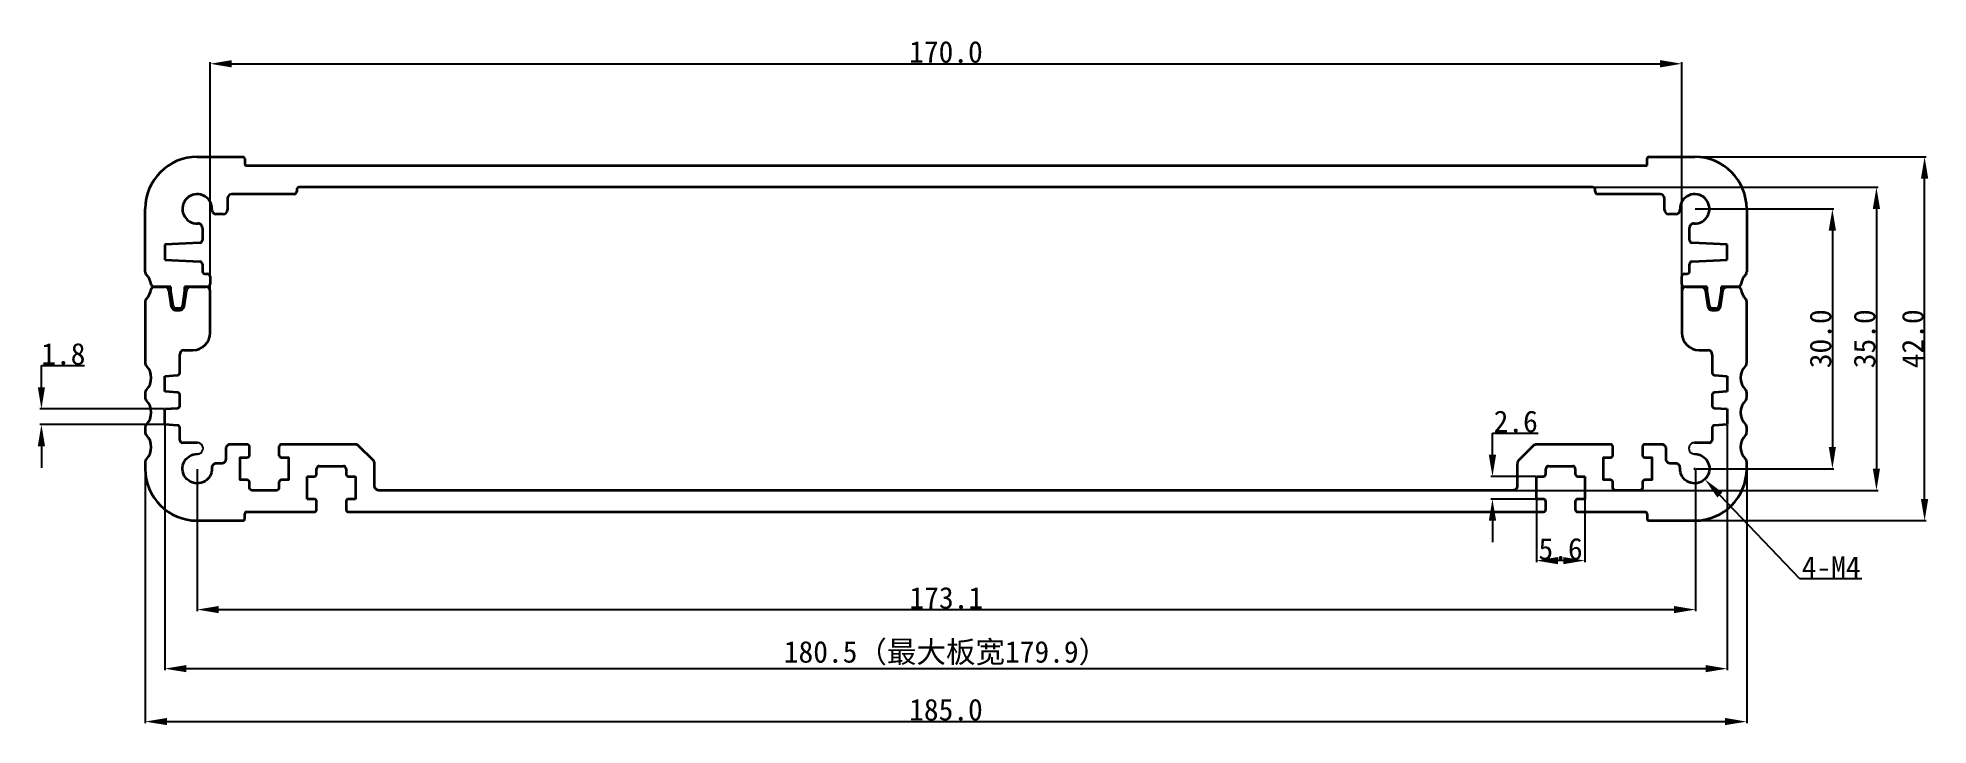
# Model space of a CAD drawing. Header units: inches. Extents: x -12 to 206, y -24 to 56.
import ezdxf

# ---------------------------------------------------------------- set-up
doc = ezdxf.new("R2010")
doc.units = ezdxf.units.IN
doc.header["$MEASUREMENT"] = 0
doc.layers.add('1', color=30, linetype='Continuous')
doc.layers.add('Visible (ISO)', color=7, linetype='Continuous', lineweight=35)
doc.styles.get("Standard").update_dxf_attribs({"font": 'simhei.ttf'})
doc.dimstyles.get("Standard").update_dxf_attribs({"dimtxt": 2.5, "dimasz": 2.5, "dimexe": 0.18, "dimexo": 0.0625, "dimgap": 0.09, "dimtad": 1, "dimtoh": 1, "dimdec": 1, "dimzin": 0, "dimdsep": 46, "dimtxsty": 'Standard', "dimcen": 0.09, "dimadec": 0, "dimazin": 0, "dimtfac": 1, "dimtdec": 1, "dimtofl": 0, "dimtmove": 0, "dimatfit": 3, "dimfxl": 1, "dimtolj": 1, "dimtzin": 0, "dimarcsym": 0})

# ---------------------------------------------------------------- blocks, each defined once
blk = doc.blocks.new('*D1')
at = {"color": 0, "lineweight": -2}
for p, q in [((0, 5.94), (0, -23.38)), ((185, 5.94), (185, -23.38)), ((2.5, -23.2), (182.5, -23.2))]:
    blk.add_line(p, q, dxfattribs=at)
at = {"color": 0}
for points in [[(2.5, -22.78), (2.5, -23.61), (0, -23.2)], [(182.5, -22.78), (182.5, -23.61), (185, -23.2)]]:
    blk.add_solid(points, dxfattribs=at)
at = {"layer": 'Defpoints', "color": 0}
for p in [(0, 6), (185, 6), (185, -23.2)]:
    blk.add_point(p, dxfattribs=at)
at = {"color": 0, "insert": (92.5, -21.84), "char_height": 2.5, "attachment_point": 5}
blk.add_mtext('\\A1;185.0', dxfattribs=at)
blk = doc.blocks.new('*D2')
at = {"color": 0, "lineweight": -2}
for p, q in [((176.41, 42), (205.73, 42)), ((205.55, 2.5), (205.55, 39.5)), ((176.41, 0), (205.73, 0))]:
    blk.add_line(p, q, dxfattribs=at)
at = {"color": 0}
for points in [[(205.13, 39.5), (205.97, 39.5), (205.55, 42)], [(205.13, 2.5), (205.97, 2.5), (205.55, 0)]]:
    blk.add_solid(points, dxfattribs=at)
at = {"layer": 'Defpoints', "color": 0}
for p in [(176.35, 42), (205.55, 42), (176.35, 0)]:
    blk.add_point(p, dxfattribs=at)
at = {"color": 0, "insert": (204.2, 21), "char_height": 2.5, "attachment_point": 5, "rotation": 90}
blk.add_mtext('\\A1;42.0', dxfattribs=at)
blk = doc.blocks.new('*D3')
at = {"color": 0, "lineweight": -2}
for p, q in [((7.5, 24.16), (7.5, 52.93)), ((10, 52.75), (175, 52.75)), ((177.5, 24.16), (177.5, 52.93))]:
    blk.add_line(p, q, dxfattribs=at)
at = {"color": 0}
for points in [[(10, 53.17), (10, 52.33), (7.5, 52.75)], [(175, 53.17), (175, 52.33), (177.5, 52.75)]]:
    blk.add_solid(points, dxfattribs=at)
at = {"layer": 'Defpoints', "color": 0}
for p in [(177.5, 52.75), (7.5, 24.1), (177.5, 24.1)]:
    blk.add_point(p, dxfattribs=at)
at = {"color": 0, "insert": (92.5, 54.1), "char_height": 2.5, "attachment_point": 5}
blk.add_mtext('\\A1;170.0', dxfattribs=at)
blk = doc.blocks.new('*D4')
at = {"color": 0, "lineweight": -2}
for p, q in [((125.91, 38.5), (200.17, 38.5)), ((199.99, 36), (199.99, 6)), ((125.71, 3.5), (200.17, 3.5))]:
    blk.add_line(p, q, dxfattribs=at)
at = {"color": 0}
for points in [[(199.57, 36), (200.4, 36), (199.99, 38.5)], [(199.57, 6), (200.4, 6), (199.99, 3.5)]]:
    blk.add_solid(points, dxfattribs=at)
at = {"layer": 'Defpoints', "color": 0}
for p in [(125.84, 38.5), (125.65, 3.5), (199.99, 3.5)]:
    blk.add_point(p, dxfattribs=at)
at = {"color": 0, "insert": (198.63, 21), "char_height": 2.5, "attachment_point": 5, "rotation": 90}
blk.add_mtext('\\A1;35.0', dxfattribs=at)
blk = doc.blocks.new('*D5')
at = {"layer": '1', "color": 0, "lineweight": -2}
for p, q in [((2.25, 11.04), (2.25, -17.27)), ((182.75, 11.04), (182.75, -17.27)), ((180.25, -17.09), (4.75, -17.09))]:
    blk.add_line(p, q, dxfattribs=at)
at = {"layer": '1', "color": 0}
for points in [[(4.75, -16.67), (4.75, -17.5), (2.25, -17.09)], [(180.25, -16.67), (180.25, -17.5), (182.75, -17.09)]]:
    blk.add_solid(points, dxfattribs=at)
at = {"layer": 'Defpoints', "color": 0}
for p in [(2.25, 11.1), (182.75, 11.1), (2.25, -17.09)]:
    blk.add_point(p, dxfattribs=at)
at = {"layer": '1', "color": 0, "insert": (92.5, -15.31), "char_height": 2.5, "attachment_point": 5}
blk.add_mtext('\\A1;180.5（最大板宽179.9）', dxfattribs=at)
blk = doc.blocks.new('*D6')
at = {"color": 0, "lineweight": -2}
for p, q in [((-11.99, 15.4), (-11.99, 17.9)), ((-11.99, 17.9), (-7.02, 17.9)), ((2.19, 12.9), (-12.17, 12.9)), ((2.19, 11.1), (-12.17, 11.1)), ((-11.99, 8.6), (-11.99, 6.1))]:
    blk.add_line(p, q, dxfattribs=at)
at = {"color": 0}
for points in [[(-12.41, 15.4), (-11.58, 15.4), (-11.99, 12.9)], [(-12.41, 8.6), (-11.58, 8.6), (-11.99, 11.1)]]:
    blk.add_solid(points, dxfattribs=at)
at = {"layer": 'Defpoints', "color": 0}
for p in [(-11.99, 12.9), (2.25, 12.9), (2.25, 11.1)]:
    blk.add_point(p, dxfattribs=at)
at = {"color": 0, "insert": (-9.46, 19.24), "char_height": 2.5, "attachment_point": 5}
blk.add_mtext('\\A1;1.8', dxfattribs=at)
blk = doc.blocks.new('*D7')
at = {"color": 0, "lineweight": -2}
for p, q in [((178.91, 6), (179.09, 6)), ((179, 5.91), (179, 6.09)), ((191.13, -6.7), (181.9, 2.96)), ((198.3, -6.7), (191.13, -6.7))]:
    blk.add_line(p, q, dxfattribs=at)
at = {"color": 0}
blk.add_solid([(182.2, 3.25), (181.6, 2.68), (180.17, 4.77)], dxfattribs=at)
at = {"layer": 'Defpoints', "color": 0}
for p in [(179, 6), (180.17, 4.77)]:
    blk.add_point(p, dxfattribs=at)
at = {"color": 0, "insert": (194.76, -5.36), "char_height": 2.5, "attachment_point": 5}
blk.add_mtext('\\A1;4-M4', dxfattribs=at)
blk = doc.blocks.new('*D8')
at = {"color": 0, "lineweight": -2}
for p, q in [((155.63, 7.6), (155.63, 10.1)), ((155.63, 10.1), (160.92, 10.1)), ((160.64, 5.1), (155.45, 5.1)), ((160.64, 2.5), (155.45, 2.5)), ((155.63, 0), (155.63, -2.5))]:
    blk.add_line(p, q, dxfattribs=at)
at = {"color": 0}
for points in [[(155.21, 7.6), (156.05, 7.6), (155.63, 5.1)], [(155.21, 0), (156.05, 0), (155.63, 2.5)]]:
    blk.add_solid(points, dxfattribs=at)
at = {"layer": 'Defpoints', "color": 0}
for p in [(155.63, 5.1), (160.7, 5.1), (160.7, 2.5)]:
    blk.add_point(p, dxfattribs=at)
at = {"color": 0, "insert": (158.32, 11.44), "char_height": 2.5, "attachment_point": 5}
blk.add_mtext('\\A1;2.6', dxfattribs=at)
blk = doc.blocks.new('*D9')
at = {"color": 0, "lineweight": -2}
for p, q in [((160.7, 2.44), (160.7, -4.79)), ((166.3, 2.44), (166.3, -4.79)), ((163.8, -4.61), (163.2, -4.61))]:
    blk.add_line(p, q, dxfattribs=at)
at = {"color": 0}
for points in [[(163.2, -4.2), (163.2, -5.03), (160.7, -4.61)], [(163.8, -4.2), (163.8, -5.03), (166.3, -4.61)]]:
    blk.add_solid(points, dxfattribs=at)
at = {"layer": 'Defpoints', "color": 0}
for p in [(160.7, 2.5), (166.3, 2.5), (160.7, -4.61)]:
    blk.add_point(p, dxfattribs=at)
at = {"color": 0, "insert": (163.5, -3.27), "char_height": 2.5, "attachment_point": 5}
blk.add_mtext('\\A1;5.6', dxfattribs=at)
blk = doc.blocks.new('*D10')
at = {"color": 0, "lineweight": -2}
for p, q in [((179.06, 36), (195.08, 36)), ((194.9, 33.5), (194.9, 8.5)), ((179.15, 6), (195.08, 6))]:
    blk.add_line(p, q, dxfattribs=at)
at = {"color": 0}
for points in [[(194.48, 33.5), (195.31, 33.5), (194.9, 36)], [(194.48, 8.5), (195.31, 8.5), (194.9, 6)]]:
    blk.add_solid(points, dxfattribs=at)
at = {"layer": 'Defpoints', "color": 0}
for p in [(179, 36), (179.09, 6), (194.9, 6)]:
    blk.add_point(p, dxfattribs=at)
at = {"color": 0, "insert": (193.54, 21), "char_height": 2.5, "attachment_point": 5, "rotation": 90}
blk.add_mtext('\\A1;30.0', dxfattribs=at)
blk = doc.blocks.new('*D11')
at = {"color": 0, "lineweight": -2}
for p, q in [((6, 5.94), (6, -10.45)), ((179.09, 5.94), (179.09, -10.45)), ((8.5, -10.27), (176.59, -10.27))]:
    blk.add_line(p, q, dxfattribs=at)
at = {"color": 0}
for points in [[(8.5, -9.85), (8.5, -10.68), (6, -10.27)], [(176.59, -9.85), (176.59, -10.68), (179.09, -10.27)]]:
    blk.add_solid(points, dxfattribs=at)
at = {"layer": 'Defpoints', "color": 0}
for p in [(6, 6), (179.09, 6), (179.09, -10.27)]:
    blk.add_point(p, dxfattribs=at)
at = {"color": 0, "insert": (92.54, -8.93), "char_height": 2.5, "attachment_point": 5}
blk.add_mtext('\\A1;173.1', dxfattribs=at)

msp = doc.modelspace()

# ---------------------------------------------------------------- linework, layer by layer
for centre, start, end in [((6.03, 8.35), 269.5053, 89.5053), ((178.97, 8.35), 90.4947, 270.4947)]:
    msp.add_arc(centre, 0.65, start, end)
at = {"layer": 'Visible (ISO)'}
for p, q in [((6, 42), (11.3, 42)), ((11.5, 41.8), (11.5, 41.2)), ((173.5, 41), (173.5, 41.8)), ((173.7, 42), (179, 42)), ((11.7, 41), (173.5, 41)), ((9.5, 37.2), (9.5, 35.9)), ((17.2, 37.7), (10, 37.7)), ((17.5, 38.2), (17.5, 38)), ((167.2, 38.5), (17.8, 38.5)), ((167.5, 38), (167.5, 38.2)), ((175, 37.7), (167.8, 37.7)), ((175.5, 35.9), (175.5, 37.2)), ((0, 28.73), (0, 36)), ((9, 35.4), (8.2, 35.4)), ((176.8, 35.4), (176, 35.4)), ((185, 36), (185, 28.73)), ((6.6, 33.8), (6.6, 32.38)), ((178.4, 32.38), (178.4, 33.8)), ((6.31, 32.08), (2.25, 31.9)), ((2.25, 31.9), (2.25, 30.1)), ((182.75, 31.9), (178.69, 32.08)), ((182.75, 30.1), (182.75, 31.9)), ((2.25, 30.1), (6.31, 29.92)), ((6.6, 29.62), (6.6, 28.8)), ((6.9, 28.5), (7.2, 28.5)), ((177.8, 28.5), (178.1, 28.5)), ((178.4, 28.8), (178.4, 29.62)), ((178.69, 29.92), (182.75, 30.1)), ((2.95, 27), (0.98, 27)), ((0.98, 27), (2.24, 27)), ((2.74, 26.57), (3.01, 24.73)), ((2.75, 26.5), (2.75, 26.49)), ((2.95, 26.5), (2.95, 27)), ((3.21, 24.76), (2.95, 26.5)), ((4.55, 26.5), (4.29, 24.76)), ((4.49, 24.73), (4.76, 26.57)), ((7.2, 27), (4.55, 27)), ((4.55, 27), (4.55, 26.5)), ((4.75, 26.49), (4.75, 26.5)), ((5.26, 27), (7, 27)), ((7.5, 28.2), (7.5, 27.3)), ((7.5, 21.7), (7.5, 26.5)), ((177.5, 27.3), (177.5, 28.2)), ((177.5, 26.5), (177.5, 21.7)), ((180.45, 27), (177.8, 27)), ((180.45, 26.5), (180.45, 27)), ((180.71, 24.76), (180.45, 26.5)), ((182.05, 26.5), (181.79, 24.76)), ((184.02, 27), (182.05, 27)), ((182.05, 27), (182.05, 26.5)), ((0, 25.27), (0, 18.23)), ((3.99, 24.5), (3.51, 24.5)), ((3.51, 24.3), (3.99, 24.3)), ((181.49, 24.5), (181.01, 24.5)), ((185, 18.23), (185, 25.27)), ((4.5, 19.7), (5.5, 19.7)), ((179.5, 19.7), (180.5, 19.7)), ((4, 17.1), (4, 19.2)), ((181, 19.2), (181, 17.1)), ((2.25, 16.7), (3.72, 16.8)), ((2.25, 14.9), (2.25, 16.7)), ((181.28, 16.8), (182.75, 16.7)), ((182.75, 16.7), (182.75, 14.9)), ((0, 14.77), (0, 14.23)), ((3.72, 14.8), (2.25, 14.9)), ((4, 13.3), (4, 14.5)), ((181, 14.5), (181, 13.3)), ((182.75, 14.9), (181.28, 14.8)), ((185, 14.23), (185, 14.77)), ((2.25, 12.9), (3.72, 13)), ((2.25, 11.1), (2.25, 12.9)), ((3.72, 11), (2.25, 11.1)), ((181.28, 13), (182.75, 12.9)), ((182.75, 11.1), (181.28, 11)), ((182.75, 12.9), (182.75, 11.1)), ((0, 10.77), (0, 10.23)), ((4, 9.3), (4, 10.7)), ((6.04, 9), (4.3, 9)), ((180.7, 9), (178.96, 9)), ((181, 10.7), (181, 9.3)), ((185, 10.23), (185, 10.77)), ((0, 6.77), (0, 6)), ((185, 6), (185, 6.77)), ((18.7, 2.5), (18.7, 5.1)), ((18.7, 5.1), (19.5, 5.1)), ((19.8, 5.4), (19.8, 6)), ((20.1, 6.3), (22.9, 6.3)), ((23.2, 6), (23.2, 5.4)), ((23.5, 5.1), (24.3, 5.1)), ((24.3, 5.1), (24.3, 2.5)), ((160.7, 2.5), (160.7, 5.1)), ((160.7, 5.1), (161.5, 5.1)), ((161.8, 5.4), (161.8, 6)), ((162.1, 6.3), (164.9, 6.3)), ((165.2, 6), (165.2, 5.4)), ((165.5, 5.1), (166.3, 5.1)), ((166.3, 5.1), (166.3, 2.5)), ((19.5, 2.5), (18.7, 2.5)), ((19.8, 1.3), (19.8, 2.2)), ((23.2, 2.2), (23.2, 1.3)), ((24.3, 2.5), (23.5, 2.5)), ((161.5, 2.5), (160.7, 2.5)), ((161.8, 1.3), (161.8, 2.2)), ((165.2, 2.2), (165.2, 1.3)), ((166.3, 2.5), (165.5, 2.5)), ((6, 0), (11.3, 0)), ((11.5, 0.2), (11.5, 0.8)), ((11.7, 1), (19.5, 1)), ((23.5, 1), (161.5, 1)), ((165.5, 1), (173.3, 1)), ((173.5, 0.8), (173.5, 0.2)), ((173.7, 0), (179, 0))]:
    msp.add_line(p, q, dxfattribs=at)
for points in [[(178, 27), (179.74, 27, -0.371247), (180.24, 26.57), (180.51, 24.73, 0.371247), (181.01, 24.3), (181.49, 24.3, 0.371247), (181.99, 24.73), (182.26, 26.57, -0.371247), (182.76, 27), (184.02, 27)], [(178.97, 7.7, -2.522749), (177.3, 6.08, 0.427595), (176.8, 6.6), (176.2, 6.6, -0.414214), (175.7, 7.1), (175.7, 8.3, 0.414214), (175.2, 8.8), (173.25, 8.8, 0.414214), (172.95, 8.5), (172.95, 7.6, 0.414214), (173.25, 7.3), (174.05, 7.3), (174.05, 4.7), (173.25, 4.7, 0.414214), (172.95, 4.4), (172.95, 3.8, -0.414214), (172.65, 3.5), (169.85, 3.5, -0.414214), (169.55, 3.8), (169.55, 4.4, 0.414214), (169.25, 4.7), (168.45, 4.7), (168.45, 7.3), (169.25, 7.3, 0.414214), (169.55, 7.6), (169.55, 8.5, 0.414214), (169.25, 8.8), (160.71, 8.8, 0.198912), (160.35, 8.65), (158.65, 6.95, 0.198912), (158.5, 6.59), (158.5, 4, -0.414214), (158, 3.5), (27, 3.5, -0.414214), (26.5, 4), (26.5, 6.59, 0.198912), (26.35, 6.95), (24.65, 8.65, 0.198912), (24.29, 8.8), (15.75, 8.8, 0.414214), (15.45, 8.5), (15.45, 7.6, 0.414214), (15.75, 7.3), (16.55, 7.3), (16.55, 4.7), (15.75, 4.7, 0.414214), (15.45, 4.4), (15.45, 3.8, -0.414214), (15.15, 3.5), (12.35, 3.5, -0.414214), (12.05, 3.8), (12.05, 4.4, 0.414214), (11.75, 4.7), (10.95, 4.7), (10.95, 7.3), (11.75, 7.3, 0.414214), (12.05, 7.6), (12.05, 8.5, 0.414214), (11.75, 8.8), (9.8, 8.8, 0.414214), (9.3, 8.3), (9.3, 7.1, -0.414214), (8.8, 6.6), (8.2, 6.6, 0.427595), (7.7, 6.08, -2.522749), (6.03, 7.7)]]:
    msp.add_lwpolyline(points, format="xyb", dxfattribs=at)
for centre, radius, start, end in [((6, 36), 6, 90, 180), ((11.3, 41.8), 0.2, 0, 90), ((173.7, 41.8), 0.2, 90, 180), ((179, 36), 6, 360, 90), ((11.7, 41.2), 0.2, 180, 270), ((6, 36), 1.7, 357.3947, 272.6053), ((10, 37.2), 0.5, 90, 180), ((17.2, 38), 0.3, 270, 0), ((17.8, 38.2), 0.3, 90, 180), ((167.2, 38.2), 0.3, 360, 90), ((167.8, 38), 0.3, 180, 270), ((175, 37.2), 0.5, 0, 90), ((179, 36), 1.7, 267.3947, 182.6053), ((8.2, 35.9), 0.5, 177.3947, 270), ((9, 35.9), 0.5, 270, 0), ((176, 35.9), 0.5, 180, 270), ((176.8, 35.9), 0.5, 270, 2.6053), ((6.1, 33.8), 0.5, 0, 92.6053), ((178.9, 33.8), 0.5, 87.3947, 180), ((6.3, 32.38), 0.3, 272.5, 0), ((178.7, 32.38), 0.3, 180, 267.5), ((0.5, 28.73), 0.5, 180, 223.9455), ((6.3, 29.62), 0.3, 360, 87.5), ((6.9, 28.8), 0.3, 180, 270), ((7.2, 28.2), 0.3, 0, 90), ((177.8, 28.2), 0.3, 90, 180), ((178.1, 28.8), 0.3, 270, 360), ((178.7, 29.62), 0.3, 92.5, 180), ((184.5, 28.73), 0.5, 316.0545, 0), ((-1.3, 27), 2, 7.4947, 43.9455), ((-1.3, 27), 2, 316.0545, 352.5053), ((0.98, 27.3), 0.3, 187.4947, 270), ((0.98, 26.7), 0.3, 90, 172.5053), ((2.24, 26.5), 0.5, 8.5308, 90), ((5.26, 26.5), 0.5, 90, 171.4692), ((7, 26.5), 0.5, 0, 90), ((7.2, 27.3), 0.3, 270, 0), ((177.8, 27.3), 0.3, 180, 270), ((178, 26.5), 0.5, 90, 180), ((184.02, 27.3), 0.3, 270, 352.5053), ((184.02, 26.7), 0.3, 7.4947, 90), ((186.3, 27), 2, 136.0545, 172.5053), ((186.3, 27), 2, 187.4947, 223.9455), ((0.5, 25.27), 0.5, 136.0545, 180), ((3.51, 24.8), 0.5, 188.5308, 270), ((3.51, 24.8), 0.3, 188.5308, 270), ((3.99, 24.8), 0.3, 270, 351.4692), ((3.99, 24.8), 0.5, 270, 351.4692), ((181.01, 24.8), 0.3, 188.5308, 270), ((181.49, 24.8), 0.3, 270, 351.4692), ((184.5, 25.27), 0.5, 0, 43.9455), ((4.5, 19.2), 0.5, 90, 180), ((5.5, 21.7), 2, 270, 0), ((179.5, 21.7), 2, 180, 270), ((180.5, 19.2), 0.5, 0, 90), ((0.5, 18.23), 0.5, 180, 223.9455), ((-1.3, 16.5), 2, 316.0545, 43.9455), ((186.3, 16.5), 2, 136.0545, 223.9455), ((184.5, 18.23), 0.5, 316.0545, 0), ((3.7, 17.1), 0.3, 274, 360), ((181.3, 17.1), 0.3, 180, 266), ((0.5, 14.77), 0.5, 136.0545, 180), ((0.5, 14.23), 0.5, 180, 223.9455), ((-1.3, 12.5), 2, 316.0545, 43.9455), ((3.7, 14.5), 0.3, 360, 86), ((3.7, 13.3), 0.3, 274, 360), ((181.3, 14.5), 0.3, 94, 180), ((181.3, 13.3), 0.3, 180, 266), ((186.3, 12.5), 2, 136.0545, 223.9455), ((184.5, 14.77), 0.5, 360, 43.9455), ((184.5, 14.23), 0.5, 316.0545, 0), ((0.5, 10.77), 0.5, 136.0545, 180), ((3.7, 10.7), 0.3, 360, 86), ((181.3, 10.7), 0.3, 94, 180), ((184.5, 10.77), 0.5, 360, 43.9455), ((0.5, 10.23), 0.5, 180, 223.9455), ((-1.3, 8.5), 2, 316.0545, 43.9455), ((4.3, 9.3), 0.3, 180, 270), ((180.7, 9.3), 0.3, 270, 0), ((186.3, 8.5), 2, 136.0545, 223.9455), ((184.5, 10.23), 0.5, 316.0545, 0), ((0.5, 6.77), 0.5, 136.0545, 180), ((184.5, 6.77), 0.5, 360, 43.9455), ((6, 6), 6, 180, 270), ((19.5, 5.4), 0.3, 270, 0), ((20.1, 6), 0.3, 90, 180), ((22.9, 6), 0.3, 360, 90), ((23.5, 5.4), 0.3, 180, 270), ((161.5, 5.4), 0.3, 270, 0), ((162.1, 6), 0.3, 90, 180), ((164.9, 6), 0.3, 0, 90), ((165.5, 5.4), 0.3, 180, 270), ((179, 6), 6, 270, 360), ((19.5, 2.2), 0.3, 360, 90), ((23.5, 2.2), 0.3, 90, 180), ((161.5, 2.2), 0.3, 360, 90), ((165.5, 2.2), 0.3, 90, 180), ((11.3, 0.2), 0.2, 270, 360), ((11.7, 0.8), 0.2, 90, 180), ((19.5, 1.3), 0.3, 270, 0), ((23.5, 1.3), 0.3, 180, 270), ((161.5, 1.3), 0.3, 270, 0), ((165.5, 1.3), 0.3, 180, 270), ((173.3, 0.8), 0.2, 0, 90), ((173.7, 0.2), 0.2, 180, 270)]:
    msp.add_arc(centre, radius, start, end, dxfattribs=at)

# ---------------------------------------------------------------- dimensions: what is measured, and where the dimension line sits
for base, p1, p2, picture, middle in [((177.5, 52.75), (7.5, 24.1), (177.5, 24.1), '*D3', (92.5, 52.75)), ((185, -23.2), (0, 6), (185, 6), '*D1', (92.5, -23.2))]:
    dim = msp.add_linear_dim(base=base, p1=p1, p2=p2, dimstyle='Standard')
    dim.commit()
    dim.dimension.update_dxf_attribs({"geometry": picture, "text_midpoint": middle, "dimtype": 160})
for base, p1, p2, picture, middle in [((205.55, 42), (176.35, 0), (176.35, 42), '*D2', (204.2, 21)), ((194.9, 6), (179, 36), (179.09, 6), '*D10', (193.54, 21)), ((-11.99, 12.9), (2.25, 11.1), (2.25, 12.9), '*D6', (-9.46, 19.24)), ((155.63, 5.1), (160.7, 2.5), (160.7, 5.1), '*D8', (158.32, 11.44))]:
    dim = msp.add_linear_dim(base=base, p1=p1, p2=p2, angle=90, dimstyle='Standard')
    dim.commit()
    dim.dimension.update_dxf_attribs({"geometry": picture, "text_midpoint": middle})
dim = msp.add_linear_dim(base=(199.99, 3.5), p1=(125.84, 38.5), p2=(125.65, 3.5), angle=90, dimstyle='Standard')
dim.commit()
dim.dimension.update_dxf_attribs({"geometry": '*D4', "text_midpoint": (199.99, 21), "dimtype": 160})
for base, p1, p2, picture, middle in [((179.09, -10.27), (6, 6), (179.09, 6), '*D11', (92.54, -8.93)), ((160.7, -4.61), (166.3, 2.5), (160.7, 2.5), '*D9', (163.5, -3.27))]:
    dim = msp.add_linear_dim(base=base, p1=p1, p2=p2, dimstyle='Standard')
    dim.commit()
    dim.dimension.update_dxf_attribs({"geometry": picture, "text_midpoint": middle})
dim = msp.add_radius_dim(center=(179, 6), mpoint=(180.17, 4.77), text='4-M4', dimstyle='Standard')
dim.commit()
dim.dimension.update_dxf_attribs({"geometry": '*D7', "text_midpoint": (194.76, -6.7), "dimtype": 164})
at = {"layer": '1'}
dim = msp.add_linear_dim(base=(2.25, -17.09), p1=(182.75, 11.1), p2=(2.25, 11.1), text='<>（最大板宽179.9）', dimstyle='Standard', dxfattribs=at)
dim.commit()
dim.dimension.update_dxf_attribs({"geometry": '*D5', "text_midpoint": (92.5, -17.09), "dimtype": 160})

doc.saveas('drawing.dxf')
